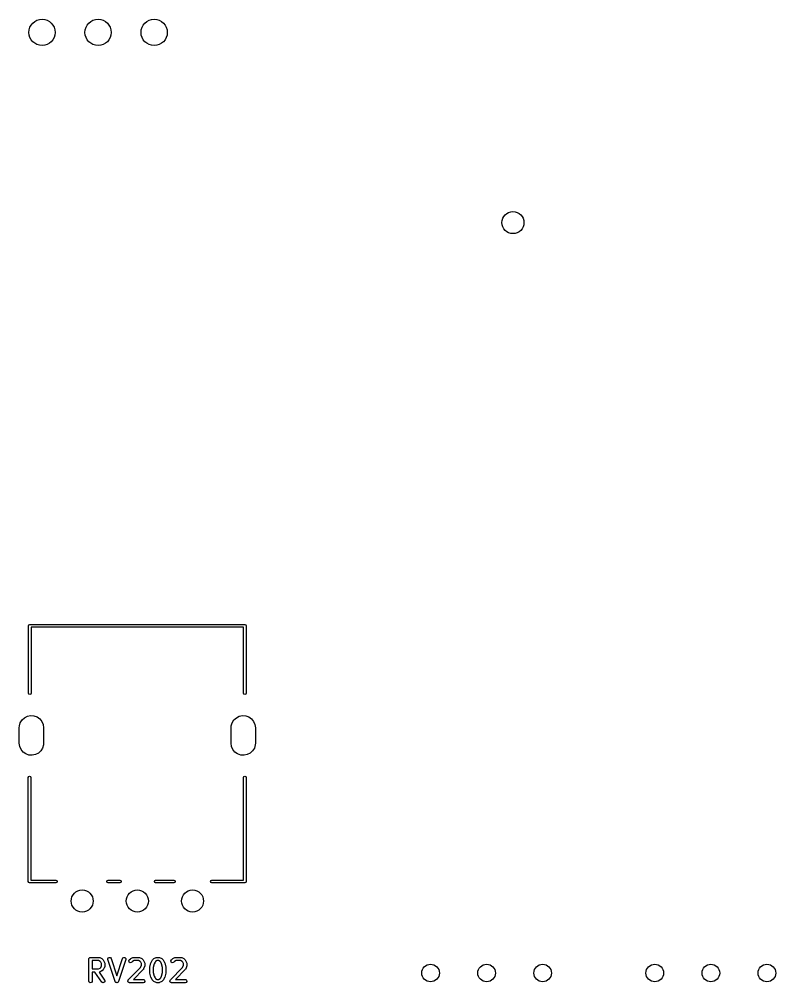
# Model space of a CAD drawing. Extents: x 126 to 289, y -245 to -37.
# Drawn here: x 132.32 to 166.59, y -85.24 to -41.59 of the extents above; entities that cross this region are included whole.
import ezdxf

# ---------------------------------------------------------------- set-up
doc = ezdxf.new("R2010")
doc.units = 0
doc.layers.add('BLACK', color=7, linetype='CONTINUOUS')

msp = doc.modelspace()

# ---------------------------------------------------------------- linework, layer by layer
at = {"layer": 'BLACK', "linetype": 'CONTINUOUS'}
for p, q in [((132.738, -69.064), (132.756, -69.0216)), ((132.738, -72.124), (132.738, -69.064)), ((132.756, -69.0216), (132.798, -69.004)), ((132.798, -69.004), (142.538, -69.004)), ((142.478, -69.124), (132.858, -69.124)), ((132.858, -69.124), (132.858, -72.124)), ((142.478, -72.124), (142.478, -69.124)), ((142.538, -69.004), (142.58, -69.0216)), ((142.58, -69.0216), (142.598, -69.064)), ((142.598, -69.064), (142.598, -72.124)), ((132.756, -72.1664), (132.738, -72.124)), ((132.798, -72.184), (132.756, -72.1664)), ((132.84, -72.1664), (132.798, -72.184)), ((132.858, -72.124), (132.84, -72.1664)), ((142.496, -72.1664), (142.478, -72.124)), ((142.538, -72.184), (142.496, -72.1664)), ((142.58, -72.1664), (142.538, -72.184)), ((142.598, -72.124), (142.58, -72.1664)), ((132.444, -73.3334), (132.554, -73.2324)), ((132.554, -73.2324), (132.687, -73.1646)), ((132.687, -73.1646), (132.833, -73.1351)), ((132.833, -73.1351), (132.982, -73.146)), ((132.982, -73.146), (133.123, -73.1966)), ((133.123, -73.1966), (133.245, -73.2831)), ((133.245, -73.2831), (133.338, -73.3991)), ((142.044, -73.3334), (142.154, -73.2324)), ((142.154, -73.2324), (142.287, -73.1646)), ((142.287, -73.1646), (142.433, -73.1351)), ((142.433, -73.1351), (142.582, -73.146)), ((142.582, -73.146), (142.723, -73.1966)), ((142.723, -73.1966), (142.845, -73.2831)), ((142.845, -73.2831), (142.938, -73.3991)), ((132.318, -73.684), (132.324, -73.6037)), ((132.318, -74.384), (132.318, -73.684)), ((132.324, -73.6037), (132.366, -73.4603)), ((132.366, -73.4603), (132.444, -73.3334)), ((133.338, -73.3991), (133.398, -73.5361)), ((133.398, -73.5361), (133.418, -73.684)), ((133.418, -73.684), (133.418, -74.384)), ((141.918, -73.684), (141.924, -73.6037)), ((141.918, -74.384), (141.918, -73.684)), ((141.924, -73.6037), (141.966, -73.4603)), ((141.966, -73.4603), (142.044, -73.3334)), ((142.938, -73.3991), (142.998, -73.5361)), ((142.998, -73.5361), (143.018, -73.684)), ((143.018, -73.684), (143.018, -74.384)), ((132.338, -74.5319), (132.318, -74.384)), ((132.398, -74.6689), (132.338, -74.5319)), ((133.37, -74.6077), (133.292, -74.7346)), ((133.412, -74.4643), (133.37, -74.6077)), ((133.418, -74.384), (133.412, -74.4643)), ((141.938, -74.5319), (141.918, -74.384)), ((141.998, -74.6689), (141.938, -74.5319)), ((142.97, -74.6077), (142.892, -74.7346)), ((143.012, -74.4643), (142.97, -74.6077)), ((143.018, -74.384), (143.012, -74.4643)), ((132.491, -74.7849), (132.398, -74.6689)), ((132.613, -74.8714), (132.491, -74.7849)), ((132.754, -74.922), (132.613, -74.8714)), ((132.903, -74.9329), (132.754, -74.922)), ((133.049, -74.9034), (132.903, -74.9329)), ((133.182, -74.8356), (133.049, -74.9034)), ((133.292, -74.7346), (133.182, -74.8356)), ((142.091, -74.7849), (141.998, -74.6689)), ((142.213, -74.8714), (142.091, -74.7849)), ((142.354, -74.922), (142.213, -74.8714)), ((142.503, -74.9329), (142.354, -74.922)), ((142.649, -74.9034), (142.503, -74.9329)), ((142.782, -74.8356), (142.649, -74.9034)), ((142.892, -74.7346), (142.782, -74.8356)), ((132.728, -75.934), (132.746, -75.8916)), ((132.728, -80.654), (132.728, -75.934)), ((132.746, -75.8916), (132.788, -75.874)), ((132.788, -75.874), (132.83, -75.8916)), ((132.83, -75.8916), (132.848, -75.934)), ((132.848, -75.934), (132.848, -80.594)), ((142.478, -75.934), (142.496, -75.8916)), ((142.478, -80.594), (142.478, -75.934)), ((142.496, -75.8916), (142.538, -75.874)), ((142.538, -75.874), (142.58, -75.8916)), ((142.58, -75.8916), (142.598, -75.934)), ((142.598, -75.934), (142.598, -80.654)), ((132.746, -80.6964), (132.728, -80.654)), ((132.788, -80.714), (132.746, -80.6964)), ((132.793, -80.7119), (132.788, -80.714)), ((132.798, -80.714), (132.793, -80.7119)), ((133.978, -80.714), (132.798, -80.714)), ((132.848, -80.594), (133.978, -80.594)), ((133.978, -80.594), (134.02, -80.6116)), ((134.02, -80.6964), (133.978, -80.714)), ((134.02, -80.6116), (134.038, -80.654)), ((134.038, -80.654), (134.02, -80.6964)), ((136.288, -80.654), (136.306, -80.6116)), ((136.306, -80.6964), (136.288, -80.654)), ((136.306, -80.6116), (136.348, -80.594)), ((136.348, -80.714), (136.306, -80.6964)), ((136.348, -80.594), (136.878, -80.594)), ((136.878, -80.714), (136.348, -80.714)), ((136.878, -80.594), (136.92, -80.6116)), ((136.92, -80.6964), (136.878, -80.714)), ((136.92, -80.6116), (136.938, -80.654)), ((136.938, -80.654), (136.92, -80.6964)), ((138.438, -80.654), (138.456, -80.6116)), ((138.456, -80.6964), (138.438, -80.654)), ((138.456, -80.6116), (138.498, -80.594)), ((138.498, -80.714), (138.456, -80.6964)), ((138.498, -80.594), (139.328, -80.594)), ((139.328, -80.714), (138.498, -80.714)), ((139.328, -80.594), (139.37, -80.6116)), ((139.37, -80.6964), (139.328, -80.714)), ((139.37, -80.6116), (139.388, -80.654)), ((139.388, -80.654), (139.37, -80.6964)), ((140.988, -80.654), (141.006, -80.6116)), ((141.006, -80.6964), (140.988, -80.654)), ((141.006, -80.6116), (141.048, -80.594)), ((141.048, -80.714), (141.006, -80.6964)), ((141.048, -80.594), (142.478, -80.594)), ((142.538, -80.714), (141.048, -80.714)), ((142.58, -80.6964), (142.538, -80.714)), ((142.598, -80.654), (142.58, -80.6964)), ((135.474, -84.1614), (135.476, -84.1516)), ((135.474, -85.1614), (135.474, -84.1614)), ((135.475, -84.1484), (135.477, -84.1455)), ((135.476, -84.1516), (135.475, -84.1484)), ((135.477, -84.1455), (135.478, -84.1357)), ((135.478, -84.1357), (135.491, -84.1208)), ((135.491, -84.1208), (135.501, -84.1039)), ((135.501, -84.1039), (135.507, -84.1016)), ((135.507, -84.1016), (135.511, -84.0964)), ((135.511, -84.0964), (135.531, -84.093)), ((135.531, -84.093), (135.549, -84.0864)), ((135.549, -84.0864), (135.93, -84.0864)), ((135.624, -84.2364), (135.624, -84.6102)), ((135.912, -84.2364), (135.624, -84.2364)), ((135.981, -84.2706), (135.912, -84.2364)), ((135.93, -84.0864), (135.956, -84.0909)), ((135.956, -84.0909), (135.959, -84.0938)), ((135.959, -84.0938), (135.963, -84.0943)), ((135.963, -84.0943), (136.059, -84.1419)), ((136.059, -84.1419), (136.077, -84.1553)), ((136.077, -84.1553), (136.078, -84.156)), ((136.078, -84.156), (136.126, -84.2036)), ((136.126, -84.2036), (136.139, -84.222)), ((136.139, -84.222), (136.14, -84.2231)), ((136.14, -84.2231), (136.187, -84.3183)), ((136.331, -84.1593), (136.35, -84.1116)), ((136.335, -84.1851), (136.331, -84.1593)), ((136.668, -85.1851), (136.335, -84.1851)), ((136.35, -84.1116), (136.395, -84.0872)), ((136.395, -84.0872), (136.445, -84.0975)), ((136.445, -84.0975), (136.477, -84.1377)), ((136.477, -84.1377), (136.739, -84.9242)), ((136.739, -84.9242), (137.002, -84.1377)), ((137.144, -84.1851), (136.811, -85.1851)), ((137.002, -84.1377), (137.014, -84.1148)), ((137.014, -84.1148), (137.058, -84.0879)), ((137.058, -84.0879), (137.108, -84.0954)), ((137.108, -84.0954), (137.143, -84.1338)), ((137.143, -84.1338), (137.144, -84.1851)), ((137.284, -84.2501), (137.305, -84.2036)), ((137.305, -84.2036), (137.353, -84.156)), ((137.353, -84.156), (137.371, -84.1431)), ((137.371, -84.1431), (137.373, -84.1419)), ((137.373, -84.1419), (137.468, -84.0943)), ((137.519, -84.2364), (137.451, -84.2706)), ((137.468, -84.0943), (137.493, -84.0869)), ((137.493, -84.0869), (137.497, -84.0879)), ((137.497, -84.0879), (137.501, -84.0864)), ((137.501, -84.0864), (137.739, -84.0864)), ((137.722, -84.2364), (137.519, -84.2364)), ((137.79, -84.2706), (137.722, -84.2364)), ((137.739, -84.0864), (137.765, -84.0909)), ((137.765, -84.0909), (137.769, -84.0938)), ((137.769, -84.0938), (137.773, -84.0943)), ((137.773, -84.0943), (137.868, -84.1419)), ((137.868, -84.1419), (137.886, -84.1553)), ((137.886, -84.1553), (137.888, -84.156)), ((137.888, -84.156), (137.935, -84.2036)), ((137.935, -84.2036), (137.948, -84.222)), ((137.948, -84.222), (137.949, -84.2231)), ((137.949, -84.2231), (137.997, -84.3183)), ((138.291, -84.3183), (138.339, -84.2231)), ((138.339, -84.2231), (138.352, -84.2051)), ((138.352, -84.2051), (138.353, -84.2036)), ((138.353, -84.2036), (138.401, -84.156)), ((138.401, -84.156), (138.419, -84.1431)), ((138.419, -84.1431), (138.42, -84.1419)), ((138.42, -84.1419), (138.515, -84.0943)), ((138.567, -84.2364), (138.498, -84.2706)), ((138.515, -84.0943), (138.54, -84.0869)), ((138.54, -84.0869), (138.545, -84.0879)), ((138.545, -84.0879), (138.549, -84.0864)), ((138.549, -84.0864), (138.644, -84.0864)), ((138.626, -84.2364), (138.567, -84.2364)), ((138.695, -84.2706), (138.626, -84.2364)), ((138.644, -84.0864), (138.67, -84.0909)), ((138.67, -84.0909), (138.673, -84.0938)), ((138.673, -84.0938), (138.678, -84.0943)), ((138.678, -84.0943), (138.773, -84.1419)), ((138.773, -84.1419), (138.791, -84.1553)), ((138.791, -84.1553), (138.792, -84.156)), ((138.792, -84.156), (138.84, -84.2036)), ((138.84, -84.2036), (138.853, -84.222)), ((138.853, -84.222), (138.854, -84.2231)), ((138.854, -84.2231), (138.902, -84.3183)), ((139.189, -84.2501), (139.21, -84.2036)), ((139.21, -84.2036), (139.258, -84.156)), ((139.258, -84.156), (139.276, -84.1431)), ((139.276, -84.1431), (139.277, -84.1419)), ((139.277, -84.1419), (139.373, -84.0943)), ((139.424, -84.2364), (139.355, -84.2706)), ((139.373, -84.0943), (139.398, -84.0869)), ((139.398, -84.0869), (139.402, -84.0879)), ((139.402, -84.0879), (139.406, -84.0864)), ((139.406, -84.0864), (139.644, -84.0864)), ((139.626, -84.2364), (139.424, -84.2364)), ((139.695, -84.2706), (139.626, -84.2364)), ((139.644, -84.0864), (139.67, -84.0909)), ((139.67, -84.0909), (139.673, -84.0938)), ((139.673, -84.0938), (139.678, -84.0943)), ((139.678, -84.0943), (139.773, -84.1419)), ((139.773, -84.1419), (139.791, -84.1553)), ((139.791, -84.1553), (139.792, -84.156)), ((139.792, -84.156), (139.84, -84.2036)), ((139.84, -84.2036), (139.853, -84.222)), ((139.853, -84.222), (139.854, -84.2231)), ((139.854, -84.2231), (139.902, -84.3183)), ((135.624, -84.6102), (135.912, -84.6102)), ((135.912, -84.6102), (135.981, -84.5759)), ((136.011, -84.301), (135.981, -84.2706)), ((135.981, -84.5759), (136.011, -84.5455)), ((136.045, -84.3696), (136.011, -84.301)), ((136.011, -84.5455), (136.045, -84.477)), ((136.045, -84.477), (136.045, -84.3696)), ((136.126, -84.643), (136.078, -84.6906)), ((136.14, -84.6235), (136.126, -84.6415)), ((136.126, -84.6415), (136.126, -84.643)), ((136.187, -84.5283), (136.14, -84.6235)), ((136.187, -84.3183), (136.195, -84.3433)), ((136.188, -84.5238), (136.187, -84.5283)), ((136.191, -84.5204), (136.188, -84.5238)), ((136.195, -84.4947), (136.191, -84.5204)), ((136.195, -84.3433), (136.194, -84.3476)), ((136.194, -84.3476), (136.195, -84.3519)), ((136.195, -84.3519), (136.195, -84.4947)), ((137.258, -85.1083), (137.817, -84.5494)), ((137.297, -84.2996), (137.284, -84.2501)), ((137.339, -84.3291), (137.297, -84.2996)), ((137.39, -84.3246), (137.339, -84.3291)), ((137.412, -84.3097), (137.39, -84.3246)), ((137.451, -84.2706), (137.412, -84.3097)), ((137.935, -84.643), (137.492, -85.0864)), ((137.821, -84.301), (137.79, -84.2706)), ((137.817, -84.5494), (137.855, -84.4349)), ((137.855, -84.3696), (137.821, -84.301)), ((137.855, -84.4349), (137.855, -84.3696)), ((137.937, -84.6389), (137.935, -84.643)), ((137.941, -84.6366), (137.937, -84.6389)), ((137.953, -84.6137), (137.941, -84.6366)), ((138.001, -84.4708), (137.953, -84.6137)), ((137.997, -84.3183), (138.004, -84.3433)), ((138.005, -84.4471), (138.001, -84.4692)), ((138.001, -84.4692), (138.001, -84.4708)), ((138.004, -84.3433), (138.003, -84.3476)), ((138.003, -84.3476), (138.005, -84.3519)), ((138.005, -84.3519), (138.005, -84.4471)), ((138.236, -84.5423), (138.238, -84.5276)), ((138.236, -84.7804), (138.236, -84.5423)), ((138.238, -84.5241), (138.286, -84.3337)), ((138.238, -84.5276), (138.238, -84.5241)), ((138.286, -84.3337), (138.291, -84.3218)), ((138.291, -84.3218), (138.291, -84.3183)), ((138.429, -84.378), (138.386, -84.5516)), ((138.386, -84.5516), (138.386, -84.7712)), ((138.468, -84.301), (138.429, -84.378)), ((138.498, -84.2706), (138.468, -84.301)), ((138.725, -84.301), (138.695, -84.2706)), ((138.764, -84.378), (138.725, -84.301)), ((138.807, -84.5516), (138.764, -84.378)), ((138.807, -84.7712), (138.807, -84.5516)), ((138.902, -84.3183), (138.905, -84.3307)), ((138.905, -84.3307), (138.907, -84.3337)), ((138.907, -84.3337), (138.955, -84.5241)), ((138.955, -84.5241), (138.956, -84.5391)), ((138.956, -84.5391), (138.957, -84.5423)), ((138.957, -84.5423), (138.957, -84.7804)), ((139.163, -85.1083), (139.721, -84.5494)), ((139.202, -84.2996), (139.189, -84.2501)), ((139.244, -84.3291), (139.202, -84.2996)), ((139.295, -84.3246), (139.244, -84.3291)), ((139.316, -84.3097), (139.295, -84.3246)), ((139.355, -84.2706), (139.316, -84.3097)), ((139.84, -84.643), (139.397, -85.0864)), ((139.725, -84.301), (139.695, -84.2706)), ((139.721, -84.5494), (139.76, -84.4349)), ((139.76, -84.3696), (139.725, -84.301)), ((139.76, -84.4349), (139.76, -84.3696)), ((139.842, -84.6389), (139.84, -84.643)), ((139.846, -84.6366), (139.842, -84.6389)), ((139.858, -84.6137), (139.846, -84.6366)), ((139.906, -84.4708), (139.858, -84.6137)), ((139.902, -84.3183), (139.909, -84.3433)), ((139.91, -84.4471), (139.906, -84.4692)), ((139.906, -84.4692), (139.906, -84.4708)), ((139.909, -84.3433), (139.908, -84.3476)), ((139.908, -84.3476), (139.91, -84.3519)), ((139.91, -84.3519), (139.91, -84.4471)), ((135.748, -84.7602), (135.624, -84.7602)), ((135.624, -84.7602), (135.624, -85.1614)), ((136.059, -85.2044), (135.748, -84.7602)), ((135.934, -84.7587), (135.931, -84.7598)), ((135.931, -84.7598), (136.182, -85.1184)), ((135.938, -84.7597), (135.934, -84.7587)), ((135.963, -84.7523), (135.938, -84.7597)), ((136.059, -84.7047), (135.963, -84.7523)), ((136.06, -84.7035), (136.059, -84.7047)), ((136.078, -84.6906), (136.06, -84.7035)), ((137.248, -85.1288), (137.258, -85.1083)), ((137.492, -85.0864), (137.93, -85.0864)), ((137.93, -85.0864), (137.956, -85.0909)), ((137.956, -85.0909), (137.995, -85.1239)), ((138.237, -84.7837), (138.236, -84.7804)), ((138.238, -84.7986), (138.237, -84.7837)), ((138.286, -84.9891), (138.238, -84.7986)), ((138.288, -84.992), (138.286, -84.9891)), ((138.291, -85.0044), (138.288, -84.992)), ((138.339, -85.0997), (138.291, -85.0044)), ((138.34, -85.1008), (138.339, -85.0997)), ((138.353, -85.1192), (138.34, -85.1008)), ((138.386, -84.7712), (138.429, -84.9447)), ((138.429, -84.9447), (138.468, -85.0217)), ((138.468, -85.0217), (138.498, -85.0521)), ((138.498, -85.0521), (138.567, -85.0864)), ((138.567, -85.0864), (138.626, -85.0864)), ((138.626, -85.0864), (138.695, -85.0521)), ((138.695, -85.0521), (138.725, -85.0217)), ((138.725, -85.0217), (138.764, -84.9447)), ((138.764, -84.9447), (138.807, -84.7712)), ((138.854, -85.0997), (138.841, -85.1177)), ((138.902, -85.0044), (138.854, -85.0997)), ((138.907, -84.9891), (138.902, -85.0009)), ((138.902, -85.0009), (138.902, -85.0044)), ((138.955, -84.7986), (138.907, -84.9891)), ((138.957, -84.7804), (138.955, -84.7952)), ((138.955, -84.7952), (138.955, -84.7986)), ((139.153, -85.1288), (139.163, -85.1083)), ((139.397, -85.0864), (139.835, -85.0864)), ((139.835, -85.0864), (139.86, -85.0909)), ((139.86, -85.0909), (139.9, -85.1239)), ((135.491, -85.2096), (135.474, -85.1614)), ((135.536, -85.2352), (135.491, -85.2096)), ((135.586, -85.2263), (135.536, -85.2352)), ((135.619, -85.187), (135.586, -85.2263)), ((135.624, -85.1614), (135.619, -85.187)), ((136.101, -85.2338), (136.059, -85.2044)), ((136.152, -85.2294), (136.101, -85.2338)), ((136.188, -85.1931), (136.152, -85.2294)), ((136.182, -85.1184), (136.193, -85.142)), ((136.193, -85.142), (136.188, -85.1931)), ((136.67, -85.1868), (136.668, -85.1851)), ((136.67, -85.1889), (136.67, -85.1868)), ((136.685, -85.2067), (136.67, -85.1889)), ((136.7, -85.2253), (136.685, -85.2067)), ((136.702, -85.2257), (136.7, -85.2253)), ((136.704, -85.2273), (136.702, -85.2257)), ((136.727, -85.2308), (136.704, -85.2273)), ((136.75, -85.2356), (136.727, -85.2308)), ((136.752, -85.2345), (136.75, -85.2356)), ((136.754, -85.2349), (136.752, -85.2345)), ((136.775, -85.2224), (136.754, -85.2349)), ((136.796, -85.2111), (136.775, -85.2224)), ((136.798, -85.208), (136.796, -85.2091)), ((136.796, -85.2091), (136.796, -85.2111)), ((136.811, -85.1851), (136.798, -85.208)), ((137.236, -85.1548), (137.238, -85.1517)), ((137.242, -85.1766), (137.236, -85.1548)), ((137.237, -85.1484), (137.248, -85.1288)), ((137.238, -85.1517), (137.237, -85.1484)), ((137.246, -85.1989), (137.242, -85.1766)), ((137.249, -85.2011), (137.246, -85.1989)), ((137.249, -85.2044), (137.249, -85.2011)), ((137.268, -85.2173), (137.249, -85.2044)), ((137.285, -85.2319), (137.268, -85.2173)), ((137.29, -85.2327), (137.285, -85.2319)), ((137.291, -85.2338), (137.29, -85.2327)), ((137.295, -85.2335), (137.291, -85.2338)), ((137.311, -85.2364), (137.295, -85.2335)), ((137.93, -85.2364), (137.311, -85.2364)), ((137.978, -85.2188), (137.93, -85.2364)), ((138.004, -85.1744), (137.978, -85.2188)), ((137.995, -85.1239), (138.004, -85.1744)), ((138.401, -85.1668), (138.353, -85.1192)), ((138.402, -85.1675), (138.401, -85.1668)), ((138.42, -85.1808), (138.402, -85.1675)), ((138.515, -85.2285), (138.42, -85.1808)), ((138.52, -85.229), (138.515, -85.2285)), ((138.523, -85.2319), (138.52, -85.229)), ((138.549, -85.2364), (138.523, -85.2319)), ((138.644, -85.2364), (138.549, -85.2364)), ((138.648, -85.2348), (138.644, -85.2364)), ((138.653, -85.2359), (138.648, -85.2348)), ((138.678, -85.2285), (138.653, -85.2359)), ((138.773, -85.1808), (138.678, -85.2285)), ((138.774, -85.1797), (138.773, -85.1808)), ((138.792, -85.1668), (138.774, -85.1797)), ((138.84, -85.1192), (138.792, -85.1668)), ((138.841, -85.1177), (138.84, -85.1192)), ((139.141, -85.1548), (139.142, -85.1517)), ((139.147, -85.1766), (139.141, -85.1548)), ((139.142, -85.1484), (139.153, -85.1288)), ((139.142, -85.1517), (139.142, -85.1484)), ((139.151, -85.1989), (139.147, -85.1766)), ((139.153, -85.2011), (139.151, -85.1989)), ((139.154, -85.2044), (139.153, -85.2011)), ((139.173, -85.2173), (139.154, -85.2044)), ((139.19, -85.2319), (139.173, -85.2173)), ((139.195, -85.2327), (139.19, -85.2319)), ((139.196, -85.2338), (139.195, -85.2327)), ((139.199, -85.2335), (139.196, -85.2338)), ((139.216, -85.2364), (139.199, -85.2335)), ((139.835, -85.2364), (139.216, -85.2364)), ((139.883, -85.2188), (139.835, -85.2364)), ((139.909, -85.1744), (139.883, -85.2188)), ((139.9, -85.1239), (139.909, -85.1744))]:
    msp.add_line(p, q, dxfattribs=at)
at = {"layer": 'BLACK'}
for centre, radius in [((133.35, -42.184), 0.595), ((135.89, -42.184), 0.595), ((138.43, -42.184), 0.595), ((154.686, -50.8), 0.5), ((135.168, -81.534), 0.5), ((137.668, -81.534), 0.5), ((140.168, -81.534), 0.5), ((150.953, -84.796), 0.4), ((153.493, -84.796), 0.4), ((156.033, -84.796), 0.4), ((161.113, -84.796), 0.4), ((163.653, -84.796), 0.4), ((166.193, -84.796), 0.4)]:
    msp.add_circle(centre, radius, dxfattribs=at)

doc.saveas('drawing.dxf')
